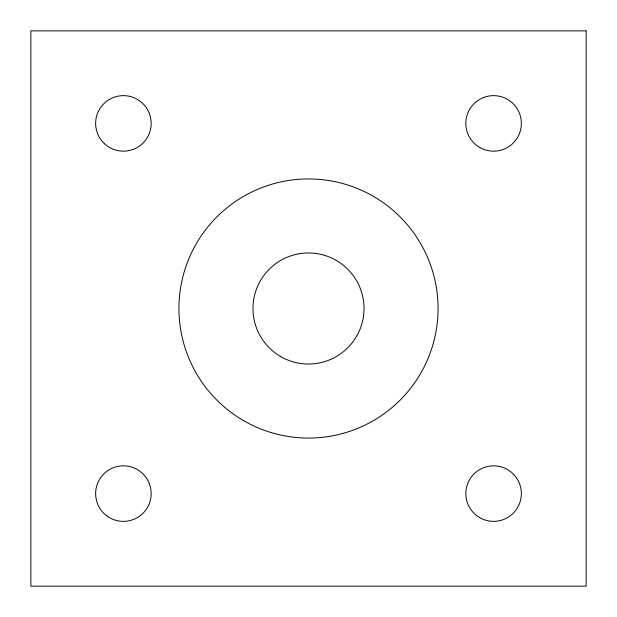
<?xml version="1.0" encoding="UTF-8"?>
<svg xmlns="http://www.w3.org/2000/svg" width="617" height="617" viewBox="0 0 617 617"><rect width="100%" height="100%" fill="white"/><g stroke="black" fill="none" stroke-linecap="round" stroke-linejoin="round"><path stroke-width="0.93" d="M586.15 30.85L30.85 30.85L30.85 586.15L586.15 586.15L586.15 30.85M104.558 143.792A27.765 27.765 0 0 0 150.486 129.516A27.765 27.765 0 0 0 115.155 96.884A27.765 27.765 0 0 0 104.558 143.792M479.717 147.448A27.765 27.765 0 0 0 521.365 123.4A27.765 27.765 0 0 0 479.717 99.352A27.765 27.765 0 0 0 479.717 147.448M107.358 516.267A27.765 27.765 0 0 0 151.049 496.161A27.765 27.765 0 0 0 111.793 468.38A27.765 27.765 0 0 0 107.358 516.267M479.293 517.393A27.765 27.765 0 0 0 521.357 494.094A27.765 27.765 0 0 0 480.142 469.313A27.765 27.765 0 0 0 479.293 517.393M280.735 356.587A55.53 55.53 0 0 0 364.03 308.5A55.53 55.53 0 0 0 280.735 260.413A55.53 55.53 0 0 0 280.735 356.587M243.715 420.709A129.57 129.57 0 0 0 438.07 308.5A129.57 129.57 0 0 0 243.715 196.291A129.57 129.57 0 0 0 243.715 420.709"/></g></svg>
